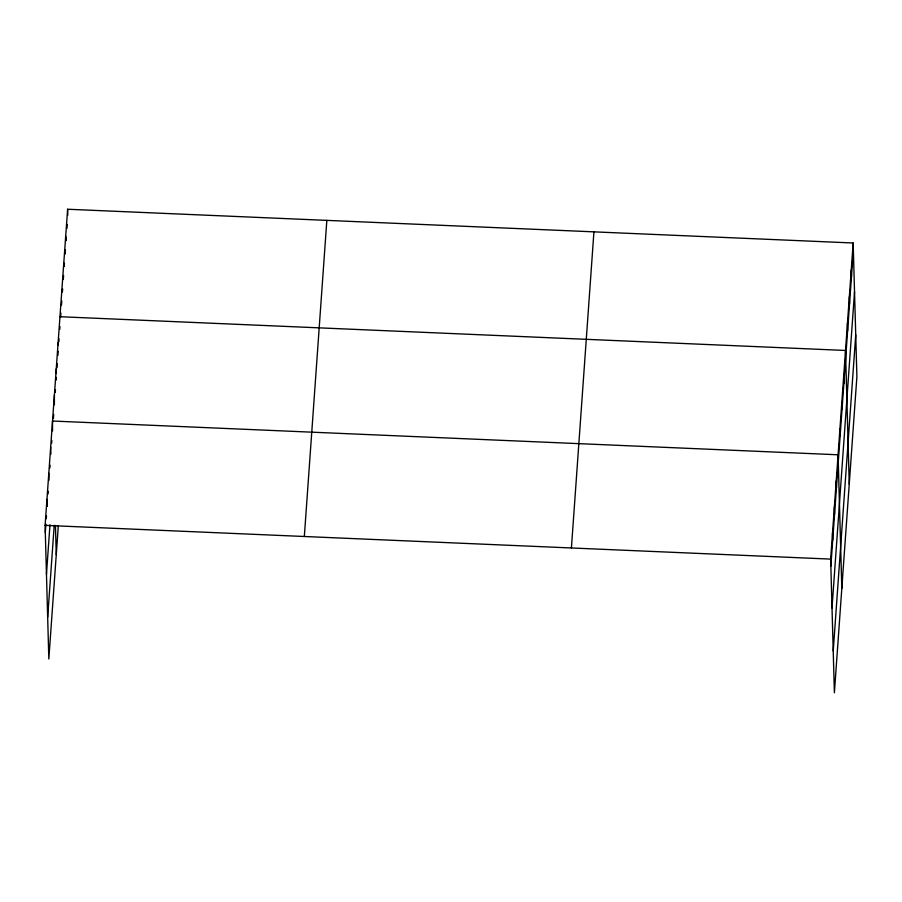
<?xml version="1.0" encoding="UTF-8"?>
<svg xmlns="http://www.w3.org/2000/svg" width="902" height="902" viewBox="0 0 902 902"><rect width="100%" height="100%" fill="white"/><g stroke="black" fill="none" stroke-linecap="round" stroke-linejoin="round"><path stroke-width="1.35" d="M58.314 525.866L48.832 659.012L45.1 525.359L67.616 209.241L853.168 242.988L856.9 376.641L834.384 692.759L830.652 559.105L853.168 242.988M45.303 532.451L45.889 524.22M46.273 518.729L46.476 515.978M47.355 503.632L47.152 506.372L46.96 499.28M48.032 494.014L48.234 491.274M49.892 467.935L50.084 465.195M51.651 443.232L51.842 440.492M52.53 430.874L52.53 421.031L838.082 454.788L841.814 588.442M53.41 418.528L53.703 414.401M54.391 404.795L54.391 394.952M55.27 392.449L55.462 389.698M56.149 380.092L56.341 377.34M57.029 367.734L57.322 363.619M57.908 355.388L58.202 351.261M58.889 341.655L59.081 338.915M59.769 329.309L59.96 326.558M60.637 317.098L60.919 313.062M61.494 305L61.787 300.975M62.452 291.572L62.644 288.877M63.309 279.473L63.602 275.448M64.267 266.045L64.459 263.35M65.136 253.947L65.418 249.922M66.083 240.518L66.274 237.824M66.951 228.42L67.233 224.395M46.464 574.213L49.982 524.806M47.671 617.25L54.221 525.28M304.335 536.487L326.84 220.37M571.417 547.965L593.933 231.848M830.855 566.197L853.36 250.079M832.016 607.971L854.532 291.842M833.222 650.996L855.739 334.879M59.96 316.715L845.512 350.461L849.244 484.126M45.1 525.359L830.652 559.105M851.251 269.856L851.454 276.948M849.334 296.724L849.537 303.816M847.429 323.592L847.621 330.696M843.652 376.54L843.855 383.643M841.803 402.63L841.994 409.722M839.942 428.709L840.134 435.801M836.222 480.867L836.425 487.959M834.373 506.947L834.564 514.039M832.512 533.026L832.715 540.118M67.616 209.241L67.774 215.15M65.699 236.11L65.835 240.834M63.783 262.978L63.884 266.53M61.877 289.846L61.934 292.214M58.1 342.794L58.168 345.162M56.24 368.873L56.375 373.608M55.45 525.46L56.262 554.696M50.67 447.121L50.873 454.213M48.809 473.2L49.012 480.292"/></g></svg>
